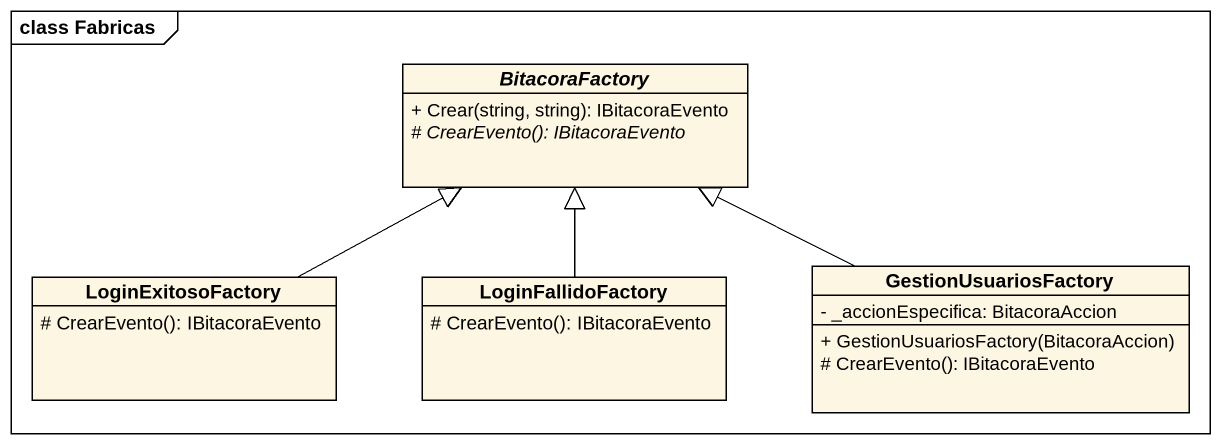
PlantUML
@startuml
mainframe class Fabricas
hide circle
hide empty members
skinparam classAttributeIconSize 0
abstract class BitacoraFactory {
  + Crear(string, string): IBitacoraEvento
  {abstract} # CrearEvento(): IBitacoraEvento
}
class LoginExitosoFactory {
  # CrearEvento(): IBitacoraEvento
}
class LoginFallidoFactory {
  # CrearEvento(): IBitacoraEvento
}
class GestionUsuariosFactory {
  - _accionEspecifica: BitacoraAccion
  + GestionUsuariosFactory(BitacoraAccion)
  # CrearEvento(): IBitacoraEvento
}
LoginExitosoFactory -right-|> BitacoraFactory
LoginFallidoFactory -up-|> BitacoraFactory
GestionUsuariosFactory -left-|> BitacoraFactory
@enduml
